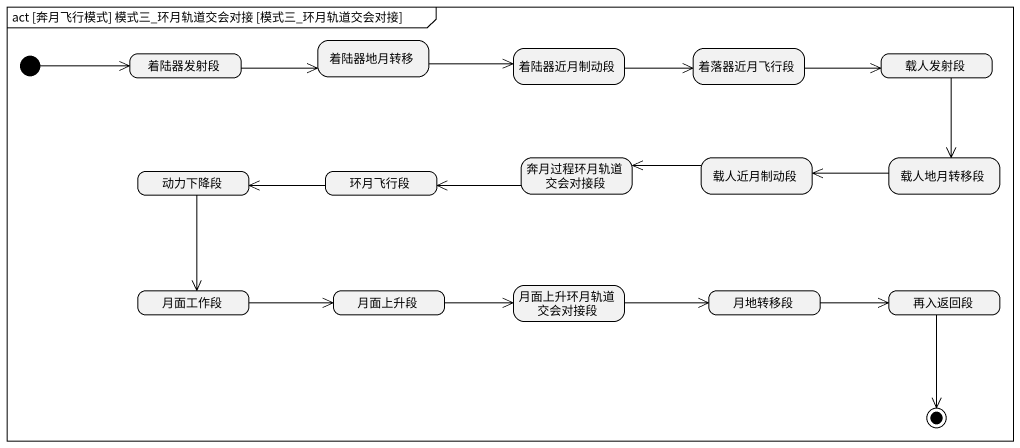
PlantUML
@startuml
mainframe act [奔月飞行模式] 模式三_环月轨道交会对接 [模式三_环月轨道交会对接]
hide empty description
state 着陆器发射段
state 着陆器地月转移
state 着陆器近月制动段
state 着落器近月飞行段
state 载人发射段
state 动力下降段
state 环月飞行段
state 奔月过程环月轨道交会对接段
state 载人近月制动段
state 载人地月转移段
state 月面上升环月轨道交会对接段
state 月面工作段
state 月面上升段
state 月地转移段
state 再入返回段
[*] -right-> 着陆器发射段
着陆器发射段 -right-> 着陆器地月转移
着陆器地月转移 -right-> 着陆器近月制动段
着陆器近月制动段 -right-> 着落器近月飞行段
着落器近月飞行段 -right-> 载人发射段
载人发射段 --> 载人地月转移段
动力下降段 --> 月面工作段
环月飞行段 -left-> 动力下降段
奔月过程环月轨道交会对接段 -left-> 环月飞行段
载人近月制动段 -left-> 奔月过程环月轨道交会对接段
载人地月转移段 -left-> 载人近月制动段
月面上升环月轨道交会对接段 -right-> 月地转移段
月面工作段 -right-> 月面上升段
月面上升段 -right-> 月面上升环月轨道交会对接段
月地转移段 -right-> 再入返回段
再入返回段 --> [*]
@enduml
